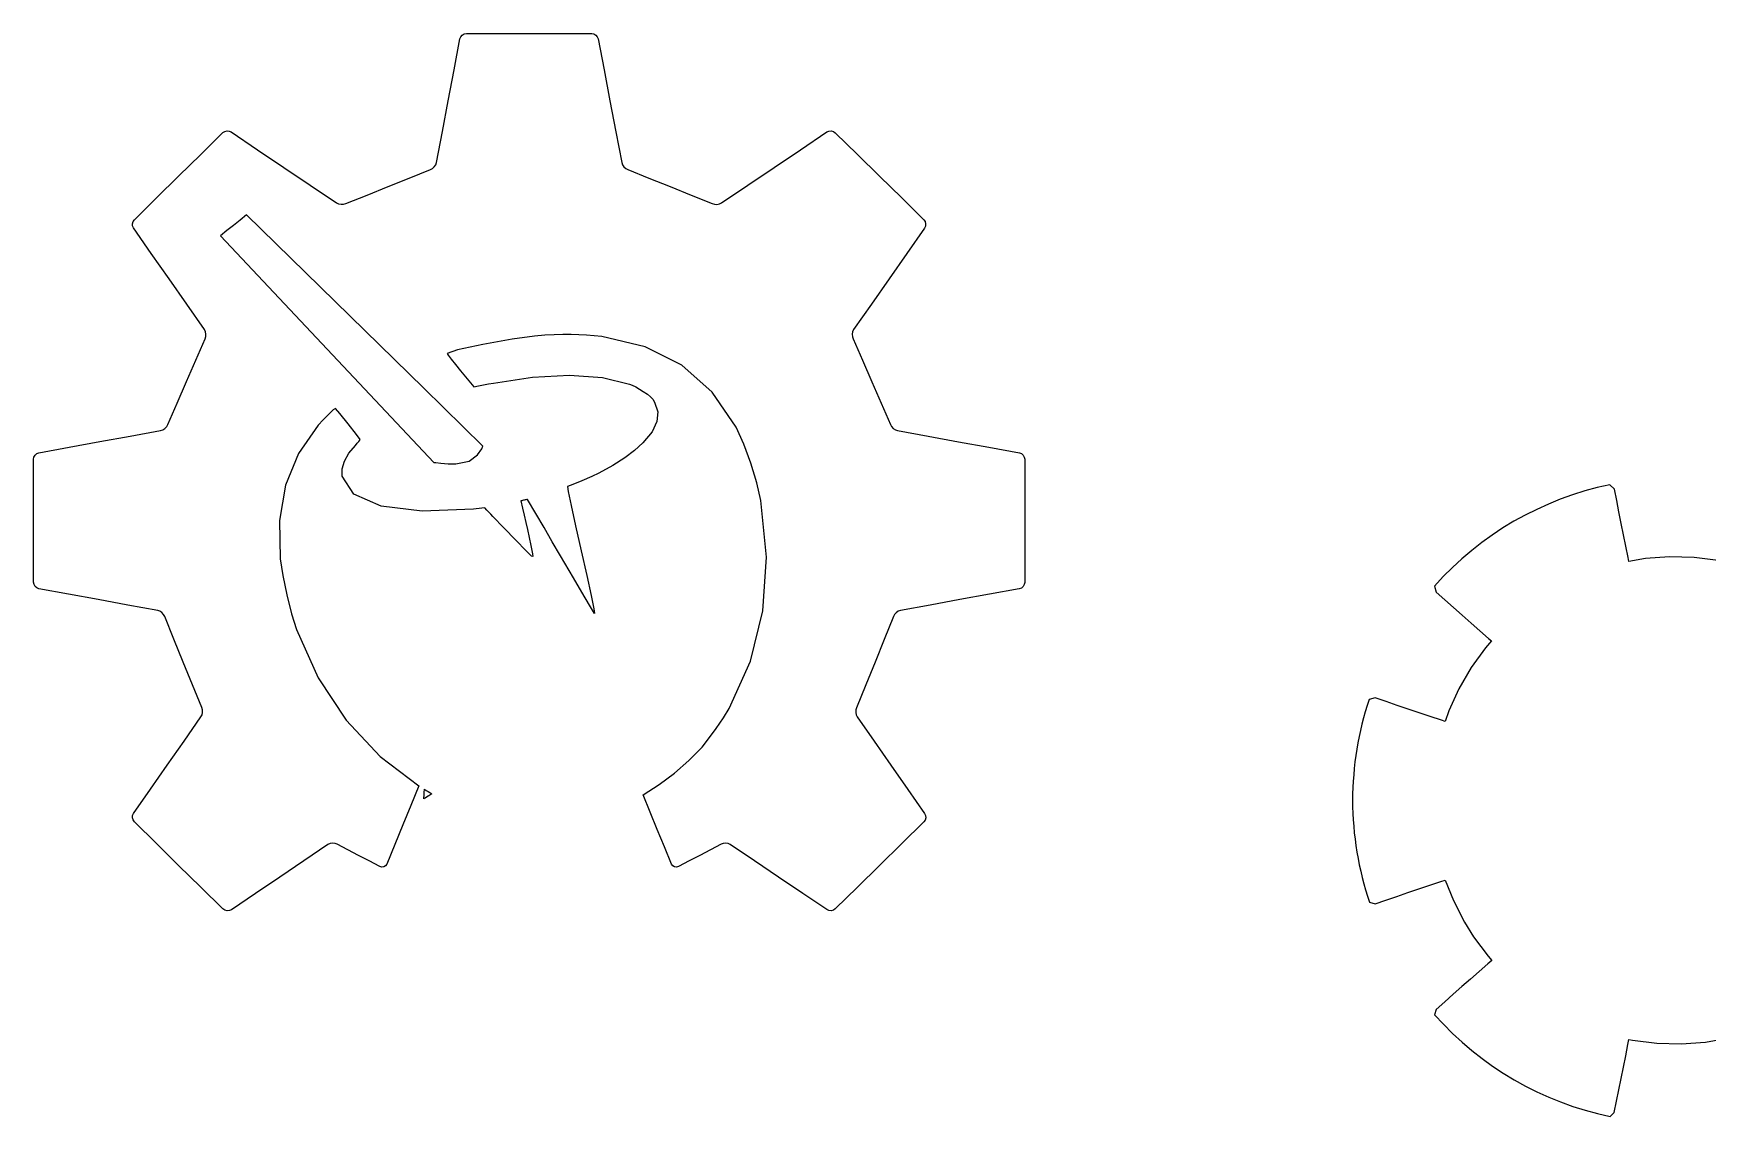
# Model space of a CAD drawing. Extents: x 3 to 110, y 3 to 131.
# Drawn here: x 49.73 to 73.59, y 24.18 to 39.61 of the extents above; entities that cross this region are included whole.
import ezdxf

# ---------------------------------------------------------------- set-up
doc = ezdxf.new("R2010")
doc.units = 0
doc.layers.add('Layer_1', color=7, linetype='CONTINUOUS')

msp = doc.modelspace()

# ---------------------------------------------------------------- linework, layer by layer
at = {"layer": 'Layer_1', "color": 1}
for p, q in [((55.842006, 39.589404), (55.870006, 39.605852)), ((55.870006, 39.605852), (55.901713, 39.611889)), ((55.901713, 39.611889), (56.348052, 39.611889)), ((56.348052, 39.611889), (56.79439, 39.611889)), ((56.79439, 39.611889), (57.240728, 39.611889)), ((57.240728, 39.611889), (57.687067, 39.611889)), ((57.687067, 39.611889), (57.687186, 39.611889)), ((57.687414, 39.611866), (57.687148, 39.611642)), ((57.687148, 39.611642), (57.718237, 39.605557)), ((57.687186, 39.611889), (57.687304, 39.611889)), ((57.687304, 39.611889), (57.687423, 39.611889)), ((57.687457, 39.611875), (57.687414, 39.611866)), ((57.687423, 39.611889), (57.687542, 39.611889)), ((57.687499, 39.61188), (57.687457, 39.611875)), ((57.687542, 39.611889), (57.687499, 39.61188)), ((57.718237, 39.605557), (57.745571, 39.589109)), ((55.725492, 39.094535), (55.80892, 39.535449)), ((55.80892, 39.535449), (55.820662, 39.565065)), ((55.820662, 39.565065), (55.842006, 39.589404)), ((57.745571, 39.589109), (57.766345, 39.56477)), ((57.766345, 39.56477), (57.777754, 39.535155)), ((57.777754, 39.535155), (57.861724, 39.09424)), ((55.642064, 38.653625), (55.725492, 39.094535)), ((57.861724, 39.09424), (57.945694, 38.65333)), ((55.558636, 38.212711), (55.642064, 38.653625)), ((57.945694, 38.65333), (58.029664, 38.212416)), ((52.115633, 37.888772), (52.431205, 38.198939)), ((52.431205, 38.198939), (52.457874, 38.216481)), ((52.457874, 38.216481), (52.489106, 38.223896)), ((52.489106, 38.223896), (52.521146, 38.221044)), ((52.521146, 38.221044), (52.550191, 38.208399)), ((52.550191, 38.208399), (52.924886, 37.955781)), ((55.475207, 37.771796), (55.558636, 38.212711)), ((58.029664, 38.212416), (58.113634, 37.771502)), ((60.661759, 37.955486), (61.036459, 38.208104)), ((61.036459, 38.208104), (61.066027, 38.220749)), ((61.066027, 38.220749), (61.098495, 38.223126)), ((61.098495, 38.223126), (61.13006, 38.215663)), ((61.13006, 38.215663), (61.156919, 38.198122)), ((61.156919, 38.198122), (61.472491, 37.887954)), ((52.924886, 37.955781), (53.299581, 37.703162)), ((60.28706, 37.702862), (60.661759, 37.955486)), ((51.80006, 37.578604), (52.115633, 37.888772)), ((53.299581, 37.703162), (53.67428, 37.450539)), ((55.416689, 37.687418), (55.443357, 37.711234)), ((55.443357, 37.711234), (55.463846, 37.740469)), ((55.463846, 37.740469), (55.475207, 37.771796)), ((58.113634, 37.771502), (58.124996, 37.740175)), ((58.124996, 37.740175), (58.145247, 37.710939)), ((58.145247, 37.710939), (58.171678, 37.687123)), ((59.912365, 37.450244), (60.28706, 37.702862)), ((61.472491, 37.887954), (61.788064, 37.577787)), ((51.484488, 37.268432), (51.80006, 37.578604)), ((54.785335, 37.430335), (55.086037, 37.551342)), ((55.086037, 37.551342), (55.38674, 37.672348)), ((55.38674, 37.672348), (55.416689, 37.687418)), ((58.171678, 37.687123), (58.201436, 37.672053)), ((58.201436, 37.672053), (58.501777, 37.551047)), ((58.501777, 37.551047), (58.802119, 37.430036)), ((61.788064, 37.577787), (62.103641, 37.267614)), ((51.168915, 36.958265), (51.484488, 37.268432)), ((53.67428, 37.450539), (54.048975, 37.19792)), ((54.183934, 37.188317), (54.484637, 37.309324)), ((54.484637, 37.309324), (54.785335, 37.430335)), ((58.802119, 37.430036), (59.10246, 37.309029)), ((59.10246, 37.309029), (59.402802, 37.188018)), ((59.537666, 37.19762), (59.912365, 37.450244)), ((62.103641, 37.267614), (62.419213, 36.957447)), ((52.767827, 37.027375), (52.674606, 36.952437)), ((52.767865, 37.02757), (52.767827, 37.027375)), ((53.609758, 36.203822), (52.767865, 37.027579)), ((52.767865, 37.027579), (52.767865, 37.027574)), ((52.767865, 37.027574), (52.767865, 37.027574)), ((52.767865, 37.027574), (52.767865, 37.02757)), ((54.048975, 37.19792), (54.079399, 37.183801)), ((54.079399, 37.183801), (54.1151, 37.177146)), ((54.1151, 37.177146), (54.151466, 37.178572)), ((54.151466, 37.178572), (54.183934, 37.188317)), ((59.402802, 37.188018), (59.435127, 37.17832)), ((59.435127, 37.17832), (59.471303, 37.176894)), ((59.471303, 37.176894), (59.506956, 37.183502)), ((59.506956, 37.183502), (59.537666, 37.19762)), ((51.142532, 36.900982), (51.150899, 36.932214)), ((51.144434, 36.868847), (51.142532, 36.900982)), ((51.157269, 36.840039), (51.144434, 36.868847)), ((51.150899, 36.932214), (51.168915, 36.958265)), ((51.410272, 36.478061), (51.157269, 36.840039)), ((52.488165, 36.802565), (52.394944, 36.727627)), ((52.581386, 36.877503), (52.488165, 36.802565)), ((52.674606, 36.952437), (52.581386, 36.877503)), ((62.429481, 36.839221), (62.176839, 36.477248)), ((62.419213, 36.957447), (62.437182, 36.931397)), ((62.442602, 36.868029), (62.429481, 36.839221)), ((62.437182, 36.931397), (62.444978, 36.900164)), ((62.444978, 36.900164), (62.442602, 36.868029)), ((52.394944, 36.727627), (53.1554, 35.920737)), ((51.663271, 36.116082), (51.410272, 36.478061)), ((62.176839, 36.477248), (61.924201, 36.115269)), ((51.916275, 35.754104), (51.663271, 36.116082)), ((54.45165, 35.380065), (53.609758, 36.203822)), ((61.924201, 36.115269), (61.671559, 35.753296)), ((53.1554, 35.920737), (53.915861, 35.113851)), ((52.169279, 35.392125), (51.916275, 35.754104)), ((61.671559, 35.753296), (61.418921, 35.391317)), ((52.183588, 35.362034), (52.169279, 35.392125)), ((52.18953, 35.327094), (52.183588, 35.362034)), ((52.187153, 35.291631), (52.18953, 35.327094)), ((55.293543, 34.556303), (54.45165, 35.380065)), ((57.017678, 35.310394), (56.871481, 35.299841)), ((57.151477, 35.317335), (57.017678, 35.310394)), ((57.275317, 35.321138), (57.151477, 35.317335)), ((57.391636, 35.322088), (57.275317, 35.321138)), ((57.502883, 35.319711), (57.391636, 35.322088)), ((57.611444, 35.313912), (57.502883, 35.319711)), ((57.719644, 35.304785), (57.611444, 35.313912)), ((61.40485, 35.361226), (61.398623, 35.326286)), ((61.398623, 35.326286), (61.400524, 35.290823)), ((61.418921, 35.391317), (61.40485, 35.361226)), ((52.04397, 34.955023), (52.176552, 35.259971)), ((52.176552, 35.259971), (52.187153, 35.291631)), ((53.915861, 35.113851), (54.676317, 34.30696)), ((55.775116, 35.102237), (55.624423, 35.052979)), ((56.136144, 35.180189), (55.775116, 35.102237)), ((56.553076, 35.256249), (56.136144, 35.180189)), ((56.871481, 35.299841), (56.553076, 35.256249)), ((57.829812, 35.292235), (57.719644, 35.304785)), ((58.446149, 35.14823), (57.829812, 35.292235)), ((58.970696, 34.88463), (58.446149, 35.14823)), ((61.400524, 35.290823), (61.410935, 35.259163)), ((61.410935, 35.259163), (61.543873, 34.95421)), ((51.911388, 34.650071), (52.04397, 34.955023)), ((55.624423, 35.052979), (55.641203, 35.027594)), ((55.641203, 35.027594), (55.683131, 34.972355)), ((55.683131, 34.972355), (55.743946, 34.895354)), ((55.743946, 34.895354), (55.817358, 34.804681)), ((59.403239, 34.501621), (58.970696, 34.88463)), ((61.543873, 34.95421), (61.676816, 34.649258)), ((51.778806, 34.345123), (51.911388, 34.650071)), ((55.817358, 34.804681), (55.864325, 34.747137)), ((55.864325, 34.747137), (55.911292, 34.689589)), ((55.911292, 34.689589), (55.958259, 34.632044)), ((55.958259, 34.632044), (56.005226, 34.574496)), ((56.075049, 34.588614), (56.144877, 34.602685)), ((56.144877, 34.602685), (56.2147, 34.616804)), ((56.2147, 34.616804), (56.284527, 34.630875)), ((56.284527, 34.630875), (56.842973, 34.715934)), ((56.842973, 34.715934), (57.36926, 34.741794)), ((57.36926, 34.741794), (57.838512, 34.708518)), ((57.838512, 34.708518), (58.225856, 34.616205)), ((58.225856, 34.616205), (58.264124, 34.599662)), ((58.264124, 34.599662), (58.313425, 34.57442)), ((61.676816, 34.649258), (61.809755, 34.3443)), ((56.135436, 33.732546), (55.293543, 34.556303)), ((56.005226, 34.574496), (56.075049, 34.588614)), ((58.313425, 34.57442), (58.367361, 34.543996)), ((58.367361, 34.543996), (58.419552, 34.51186)), ((58.419552, 34.51186), (58.481061, 34.470122)), ((58.481061, 34.470122), (58.523939, 34.43504)), ((58.523939, 34.43504), (58.555076, 34.399957)), ((58.555076, 34.399957), (58.581365, 34.358219)), ((58.581365, 34.358219), (58.627856, 34.221126)), ((59.743574, 33.999397), (59.403239, 34.501621)), ((51.646225, 34.04017), (51.778806, 34.345123)), ((53.937956, 34.187061), (53.858621, 34.10812)), ((54.003482, 34.246972), (53.937956, 34.187061)), ((54.034381, 34.267936), (54.003482, 34.246972)), ((54.094597, 34.196264), (54.034381, 34.267936)), ((54.214482, 34.047386), (54.094597, 34.196264)), ((54.676317, 34.30696), (55.436778, 33.500069)), ((58.627856, 34.221126), (58.616257, 34.080216)), ((61.809755, 34.3443), (61.942698, 34.039348)), ((51.108809, 33.874659), (51.54245, 33.953937)), ((51.54245, 33.953937), (51.574823, 33.964966)), ((51.574823, 33.964966), (51.6052, 33.984789)), ((51.6052, 33.984789), (51.630157, 34.010745)), ((51.630157, 34.010745), (51.646225, 34.04017)), ((53.786288, 34.030073), (53.506079, 33.627541)), ((53.858621, 34.10812), (53.786288, 34.030073)), ((54.332275, 33.898551), (54.214482, 34.047386)), ((54.386215, 33.827017), (54.332275, 33.898551)), ((58.545859, 33.932783), (58.415944, 33.776133)), ((58.616257, 34.080216), (58.545859, 33.932783)), ((59.85349, 33.761358), (59.743574, 33.999397)), ((61.942698, 34.039348), (61.958671, 34.009922)), ((61.958671, 34.009922), (61.98339, 33.983919)), ((61.98339, 33.983919), (62.013529, 33.964049)), ((62.013529, 33.964049), (62.045712, 33.953115)), ((62.045712, 33.953115), (62.479533, 33.873837)), ((49.807886, 33.636815), (50.241527, 33.716098)), ((50.241527, 33.716098), (50.675168, 33.795376)), ((50.675168, 33.795376), (51.108809, 33.874659)), ((54.227212, 33.629052), (54.318712, 33.742163)), ((54.318712, 33.742163), (54.345666, 33.772064)), ((54.345666, 33.772064), (54.367295, 33.798019)), ((54.367295, 33.798019), (54.381461, 33.817272)), ((54.381461, 33.817272), (54.386215, 33.827017)), ((56.057983, 33.605469), (56.11837, 33.692852)), ((56.11837, 33.692852), (56.135436, 33.732546)), ((58.29826, 33.668922), (58.157587, 33.563836)), ((58.415944, 33.776133), (58.29826, 33.668922)), ((59.955705, 33.488555), (59.85349, 33.761358)), ((62.479533, 33.873837), (62.91336, 33.794554)), ((62.91336, 33.794554), (63.347182, 33.715276)), ((63.347182, 33.715276), (63.781008, 33.635993)), ((49.731018, 33.545068), (49.736912, 33.576157)), ((49.731493, 33.106416), (49.731018, 33.545068)), ((49.736912, 33.576157), (49.753503, 33.603824)), ((49.753503, 33.603824), (49.77808, 33.625026)), ((49.77808, 33.625026), (49.807886, 33.636815)), ((53.506079, 33.627541), (53.322751, 33.174233)), ((54.130193, 33.304039), (54.132094, 33.40835)), ((54.132094, 33.40835), (54.164753, 33.517235)), ((54.164753, 33.517235), (54.227212, 33.629052)), ((55.436778, 33.500069), (55.464683, 33.496741)), ((55.464683, 33.496741), (55.537396, 33.488993)), ((55.537396, 33.488993), (55.638522, 33.481339)), ((55.638522, 33.481339), (55.751642, 33.478012)), ((55.751642, 33.478012), (55.940371, 33.517991)), ((55.940371, 33.517991), (56.057983, 33.605469)), ((57.988673, 33.457281), (57.786258, 33.345658)), ((58.157587, 33.563836), (57.988673, 33.457281)), ((60.040355, 33.210034), (59.955705, 33.488555)), ((63.781008, 33.635993), (63.810719, 33.624394)), ((63.810719, 33.624394), (63.834916, 33.603144)), ((63.834916, 33.603144), (63.851221, 33.575383)), ((63.851221, 33.575383), (63.857211, 33.544246)), ((63.857211, 33.544246), (63.857211, 33.105594)), ((53.322751, 33.174233), (53.236803, 32.672119)), ((54.295509, 33.048021), (54.130193, 33.304039)), ((57.415828, 33.183779), (57.340828, 33.156492)), ((57.54754, 33.238181), (57.415828, 33.183779)), ((57.687247, 33.299024), (57.54754, 33.238181)), ((57.786258, 33.345658), (57.687247, 33.299024)), ((60.09758, 32.954848), (60.040355, 33.210034)), ((49.731968, 32.667765), (49.731493, 33.106416)), ((54.687336, 32.877937), (54.295509, 33.048021)), ((56.690278, 32.95365), (56.678536, 32.951273)), ((56.678536, 32.951273), (56.701402, 32.84922)), ((56.702068, 32.956502), (56.690278, 32.95365)), ((56.713857, 32.958879), (56.702068, 32.956502)), ((56.725599, 32.961731), (56.713857, 32.958879)), ((56.737578, 32.964584), (56.725599, 32.961731)), ((56.749557, 32.966961), (56.737578, 32.964584)), ((56.761537, 32.969813), (56.749557, 32.966961)), ((56.773516, 32.97219), (56.761537, 32.969813)), ((56.890677, 32.771206), (56.773516, 32.97219)), ((57.340828, 33.156492), (57.352807, 33.08385)), ((57.352807, 33.08385), (57.39369, 32.886812)), ((60.175998, 32.148414), (60.09758, 32.954848)), ((63.857211, 33.105594), (63.857211, 32.666947)), ((55.268149, 32.803194), (54.687336, 32.877937)), ((56.00042, 32.833238), (55.268149, 32.803194)), ((56.041064, 32.837516), (56.00042, 32.833238)), ((56.081709, 32.841794), (56.041064, 32.837516)), ((56.122353, 32.846073), (56.081709, 32.841794)), ((56.162998, 32.850351), (56.122353, 32.846073)), ((56.191663, 32.820117), (56.162998, 32.850351)), ((56.220328, 32.789884), (56.191663, 32.820117)), ((56.248993, 32.75965), (56.220328, 32.789884)), ((56.277658, 32.729416), (56.248993, 32.75965)), ((56.432692, 32.568031), (56.277658, 32.729416)), ((56.701402, 32.84922), (56.724267, 32.747162)), ((56.724267, 32.747162), (56.747133, 32.645108)), ((57.007843, 32.570227), (56.890677, 32.771206)), ((57.39369, 32.886812), (57.457128, 32.595641)), ((49.732444, 32.229113), (49.731968, 32.667765)), ((53.236803, 32.672119), (53.248735, 32.123166)), ((56.606009, 32.389733), (56.432692, 32.568031)), ((56.747133, 32.645108), (56.769999, 32.54305)), ((56.769999, 32.54305), (56.820483, 32.316164)), ((57.125003, 32.369244), (57.007843, 32.570227)), ((57.457128, 32.595641), (57.536711, 32.240589)), ((63.857211, 32.666947), (63.857211, 32.228295)), ((49.732919, 31.790462), (49.732444, 32.229113)), ((56.753356, 32.239747), (56.606009, 32.389733)), ((56.830466, 32.163326), (56.753356, 32.239747)), ((56.820483, 32.316164), (56.844252, 32.197363)), ((57.242169, 32.16826), (57.125003, 32.369244)), ((57.536711, 32.240589), (57.615975, 31.887276)), ((63.857211, 32.228295), (63.857211, 31.789644)), ((53.248735, 32.123166), (53.284055, 31.889059)), ((56.846153, 32.156481), (56.830466, 32.163326)), ((56.844252, 32.197363), (56.846153, 32.156481)), ((57.425464, 31.854718), (57.242169, 32.16826)), ((60.126474, 31.385262), (60.175998, 32.148414)), ((49.738909, 31.759229), (49.732919, 31.790462)), ((49.755214, 31.731468), (49.738909, 31.759229)), ((49.779411, 31.710266), (49.755214, 31.731468)), ((53.284055, 31.889059), (53.340958, 31.613632)), ((57.57813, 31.595083), (57.425464, 31.854718)), ((57.615975, 31.887276), (57.678391, 31.600706)), ((63.834155, 31.730555), (63.809436, 31.709306)), ((63.850983, 31.758412), (63.834155, 31.730555)), ((63.857211, 31.789644), (63.850983, 31.758412)), ((49.809122, 31.698667), (49.779411, 31.710266)), ((50.232062, 31.621475), (49.809122, 31.698667)), ((50.655003, 31.544284), (50.232062, 31.621475)), ((51.077943, 31.467088), (50.655003, 31.544284)), ((53.340958, 31.613632), (53.409231, 31.341228)), ((57.684143, 31.416356), (57.57813, 31.595083)), ((57.678391, 31.600706), (57.717657, 31.410324)), ((62.933701, 31.543462), (62.510761, 31.466266)), ((63.356642, 31.620653), (62.933701, 31.543462)), ((63.779582, 31.697849), (63.356642, 31.620653)), ((63.809436, 31.709306), (63.779582, 31.697849)), ((51.500884, 31.389897), (51.077943, 31.467088)), ((51.532686, 31.378868), (51.500884, 31.389897)), ((51.561922, 31.358807), (51.532686, 31.378868)), ((51.58569, 31.332567), (51.561922, 31.358807)), ((51.600997, 31.302998), (51.58569, 31.332567)), ((51.732847, 30.978403), (51.600997, 31.302998)), ((53.409231, 31.341228), (53.478688, 31.116162)), ((57.727497, 31.345549), (57.684143, 31.416356)), ((57.717657, 31.410324), (57.727497, 31.345549)), ((59.949149, 30.666772), (60.126474, 31.385262)), ((61.987706, 31.302171), (61.855676, 30.977576)), ((62.002728, 31.331692), (61.987706, 31.302171)), ((62.026545, 31.357885), (62.002728, 31.331692)), ((62.05597, 31.377946), (62.026545, 31.357885)), ((62.08782, 31.38907), (62.05597, 31.377946)), ((62.510761, 31.466266), (62.08782, 31.38907)), ((53.478688, 31.116162), (53.78713, 30.431105)), ((51.864702, 30.653808), (51.732847, 30.978403)), ((61.855676, 30.977576), (61.723646, 30.652976)), ((51.996552, 30.329209), (51.864702, 30.653808)), ((59.644168, 29.994326), (59.949149, 30.666772)), ((61.723646, 30.652976), (61.591615, 30.328381)), ((52.128406, 30.004614), (51.996552, 30.329209)), ((53.78713, 30.431105), (54.188074, 29.82467)), ((61.591615, 30.328381), (61.459585, 30.003782)), ((51.878022, 29.528883), (52.118328, 29.873125)), ((52.118328, 29.873125), (52.132922, 29.902788)), ((52.138294, 29.972763), (52.128406, 30.004614)), ((52.132922, 29.902788), (52.13972, 29.937396)), ((52.13972, 29.937396), (52.138294, 29.972763)), ((54.188074, 29.82467), (54.670513, 29.307277)), ((59.458354, 29.70768), (59.562385, 29.861516)), ((59.562385, 29.861516), (59.644168, 29.994326)), ((61.449839, 29.972027), (61.448889, 29.936849)), ((61.448889, 29.936849), (61.455972, 29.902242)), ((61.459585, 30.003782), (61.449839, 29.972027)), ((61.455972, 29.902242), (61.470708, 29.872341)), ((61.470708, 29.872341), (61.710829, 29.528094)), ((59.350744, 29.559468), (59.458354, 29.70768)), ((51.637715, 29.184636), (51.878022, 29.528883)), ((59.072792, 29.249277), (59.258236, 29.443534)), ((59.258236, 29.443534), (59.350744, 29.559468)), ((61.710829, 29.528094), (61.950951, 29.183851)), ((51.397414, 28.840393), (51.637715, 29.184636)), ((54.670513, 29.307277), (55.223421, 28.889343)), ((58.868063, 29.070161), (59.072792, 29.249277)), ((61.950951, 29.183851), (62.191076, 28.839604)), ((55.223421, 28.889343), (55.108979, 28.610816)), ((58.418164, 28.763397), (58.648402, 28.907692)), ((58.648402, 28.907692), (58.868063, 29.070161)), ((51.157107, 28.496146), (51.397414, 28.840393)), ((55.295021, 28.719097), (55.296448, 28.750614)), ((55.295326, 28.706119), (55.295021, 28.719097)), ((55.300888, 28.708021), (55.295326, 28.706119)), ((55.296448, 28.750614), (55.298824, 28.793778)), ((55.298824, 28.793778), (55.301677, 28.841743)), ((55.31396, 28.715151), (55.300888, 28.708021)), ((55.301125, 28.841981), (55.327556, 28.825866)), ((55.301396, 28.841781), (55.301125, 28.841981)), ((55.301491, 28.841767), (55.301396, 28.841781)), ((55.301582, 28.841758), (55.301491, 28.841767)), ((55.301677, 28.841743), (55.301582, 28.841758)), ((55.332405, 28.72656), (55.31396, 28.715151)), ((55.327556, 28.825866), (55.353797, 28.809466)), ((55.354082, 28.741059), (55.332405, 28.72656)), ((55.353797, 28.809466), (55.38018, 28.793303)), ((55.36397, 28.747952), (55.354082, 28.741059)), ((55.377851, 28.75765), (55.36397, 28.747952)), ((55.393063, 28.768251), (55.377851, 28.75765)), ((55.38018, 28.793303), (55.406991, 28.777901)), ((55.406991, 28.777901), (55.393063, 28.768251)), ((58.519542, 28.516336), (58.418164, 28.763397)), ((62.191076, 28.839604), (62.431197, 28.495357)), ((51.142418, 28.435013), (51.14432, 28.467101)), ((51.150785, 28.403971), (51.142418, 28.435013)), ((51.14432, 28.467101), (51.157107, 28.496146)), ((51.168754, 28.377921), (51.150785, 28.403971)), ((55.108979, 28.610816), (54.994537, 28.33229)), ((58.620921, 28.269279), (58.519542, 28.516336)), ((62.438376, 28.403182), (62.420454, 28.377132)), ((62.431197, 28.495357), (62.444128, 28.466312)), ((62.446504, 28.434224), (62.438376, 28.403182)), ((62.444128, 28.466312), (62.446504, 28.434224)), ((51.484326, 28.067582), (51.168754, 28.377921)), ((54.994537, 28.33229), (54.880096, 28.053758)), ((58.722304, 28.022217), (58.620921, 28.269279)), ((62.420454, 28.377132), (62.104701, 28.066788)), ((51.799894, 27.757239), (51.484326, 28.067582)), ((53.927674, 28.053659), (53.583807, 27.821557)), ((53.95786, 28.06773), (53.927674, 28.053659)), ((53.992895, 28.073482), (53.95786, 28.06773)), ((54.028358, 28.070629), (53.992895, 28.073482)), ((54.059733, 28.059078), (54.028358, 28.070629)), ((54.211173, 27.979277), (54.059733, 28.059078)), ((54.362613, 27.899471), (54.211173, 27.979277)), ((54.880096, 28.053758), (54.765654, 27.775232)), ((58.823682, 27.775156), (58.722304, 28.022217)), ((59.378163, 27.978911), (59.226723, 27.89911)), ((59.529603, 28.058712), (59.378163, 27.978911)), ((59.560978, 28.070406), (59.529603, 28.058712)), ((59.596393, 28.073258), (59.560978, 28.070406)), ((59.631428, 28.067649), (59.596393, 28.073258)), ((59.661615, 28.05391), (59.631428, 28.067649)), ((60.005481, 27.821809), (59.661615, 28.05391)), ((62.104701, 28.066788), (61.788948, 27.75645)), ((52.115466, 27.4469), (51.799894, 27.757239)), ((53.583807, 27.821557), (53.239941, 27.589451)), ((54.514053, 27.81967), (54.362613, 27.899471)), ((54.665493, 27.739864), (54.514053, 27.81967)), ((54.695061, 27.731735), (54.665493, 27.739864)), ((54.723726, 27.735538), (54.695061, 27.731735)), ((54.748303, 27.750465), (54.723726, 27.735538)), ((54.765654, 27.775232), (54.748303, 27.750465)), ((58.841033, 27.750674), (58.823682, 27.775156)), ((58.86561, 27.7357), (58.841033, 27.750674)), ((58.894275, 27.731421), (58.86561, 27.7357)), ((58.923843, 27.739503), (58.894275, 27.731421)), ((59.075283, 27.819304), (58.923843, 27.739503)), ((59.226723, 27.89911), (59.075283, 27.819304)), ((60.349348, 27.589703), (60.005481, 27.821809)), ((61.788948, 27.75645), (61.473199, 27.446106)), ((52.431039, 27.136557), (52.115466, 27.4469)), ((53.239941, 27.589451), (52.896079, 27.357349)), ((60.693215, 27.357601), (60.349348, 27.589703)), ((61.473199, 27.446106), (61.157446, 27.135763)), ((52.896079, 27.357349), (52.552212, 27.125243)), ((61.037082, 27.125495), (60.693215, 27.357601)), ((52.45766, 27.118968), (52.431039, 27.136557)), ((52.489462, 27.110982), (52.45766, 27.118968)), ((52.522358, 27.112883), (52.489462, 27.110982)), ((52.552212, 27.125243), (52.522358, 27.112883)), ((61.066602, 27.11304), (61.037082, 27.125495)), ((61.09907, 27.110663), (61.066602, 27.11304)), ((61.130635, 27.118364), (61.09907, 27.110663)), ((61.157446, 27.135763), (61.130635, 27.118364))]:
    msp.add_line(p, q, dxfattribs=at)
at = {"layer": 'Layer_1', "color": 7}
for p, q in [((72.19648, 33.18145), (72.01615, 33.14025)), ((72.26058, 33.11735), (72.19648, 33.18145)), ((71.48979, 32.97465), (71.31984, 32.90585)), ((71.66261, 33.03675), (71.48979, 32.97465)), ((71.83814, 33.09195), (71.66261, 33.03675)), ((72.01615, 33.14025), (71.83814, 33.09195)), ((72.29318, 32.95509), (72.26058, 33.11735)), ((72.32518, 32.79282), (72.29318, 32.95509)), ((70.98934, 32.74845), (70.82917, 32.66005)), ((71.15296, 32.83045), (70.98934, 32.74845)), ((71.31984, 32.90585), (71.15296, 32.83045)), ((72.35778, 32.63056), (72.32518, 32.79282)), ((70.51994, 32.46449), (70.37126, 32.35755)), ((70.67264, 32.56535), (70.51994, 32.46449)), ((70.82917, 32.66005), (70.67264, 32.56535)), ((72.39038, 32.46881), (72.35778, 32.63056)), ((72.42298, 32.30655), (72.39038, 32.46881)), ((70.22679, 32.24465), (70.08672, 32.12588)), ((70.37126, 32.35755), (70.22679, 32.24465)), ((72.45558, 32.1448), (72.42298, 32.30655)), ((69.95124, 32.00137), (69.82054, 31.87122)), ((70.08672, 32.12588), (69.95124, 32.00137)), ((72.46808, 32.0869), (72.45558, 32.1448)), ((72.70217, 32.1277), (72.46808, 32.0869)), ((73.04788, 32.153), (72.70217, 32.1277)), ((73.39515, 32.144), (73.04788, 32.153)), ((73.73879, 32.1001), (73.39515, 32.144)), ((69.82054, 31.87122), (69.69482, 31.73555)), ((69.69482, 31.73555), (69.71912, 31.64975)), ((69.71912, 31.64975), (69.84366, 31.53968)), ((69.84366, 31.53968), (69.96871, 31.43012)), ((69.96871, 31.43012), (70.09325, 31.32005)), ((70.09325, 31.32005), (70.21779, 31.20998)), ((70.21779, 31.20998), (70.34337, 31.10043)), ((70.34337, 31.10043), (70.46791, 30.99087)), ((70.42241, 30.85597), (70.21932, 30.57485)), ((70.50821, 30.95517), (70.42241, 30.85597)), ((70.46791, 30.99087), (70.50821, 30.95517)), ((70.21932, 30.57485), (70.04466, 30.27461)), ((68.7641, 30.12102), (68.7361, 30.03382)), ((68.8494, 30.14372), (68.7641, 30.12102)), ((69.00701, 30.09052), (68.8494, 30.14372)), ((69.16463, 30.03732), (69.00701, 30.09052)), ((70.04466, 30.27461), (69.90099, 29.95887)), ((68.6853, 29.85792), (68.6626, 29.76932)), ((68.7098, 29.94612), (68.6853, 29.85792)), ((68.7361, 30.03382), (68.7098, 29.94612)), ((69.32224, 29.98412), (69.16463, 30.03732)), ((69.47985, 29.93092), (69.32224, 29.98412)), ((69.63746, 29.87772), (69.47985, 29.93092)), ((69.79559, 29.82452), (69.63746, 29.87772)), ((69.84879, 29.80642), (69.79559, 29.82452)), ((69.90099, 29.95887), (69.84879, 29.80642)), ((68.6224, 29.59092), (68.605, 29.50122)), ((68.6416, 29.68032), (68.6224, 29.59092)), ((68.6626, 29.76932), (68.6416, 29.68032)), ((68.5894, 29.41122), (68.5756, 29.32092)), ((68.605, 29.50122), (68.5894, 29.41122)), ((68.5534, 29.13952), (68.5454, 29.04852)), ((68.5636, 29.23032), (68.5534, 29.13952)), ((68.5756, 29.32092), (68.5636, 29.23032)), ((68.5384, 28.95732), (68.5334, 28.86592)), ((68.5454, 29.04852), (68.5384, 28.95732)), ((68.5304, 28.77442), (68.5294, 28.68282)), ((68.5294, 28.68282), (68.5304, 28.59022)), ((68.5334, 28.86592), (68.5304, 28.77442)), ((68.5304, 28.59022), (68.5334, 28.49772)), ((68.5334, 28.49772), (68.5384, 28.40542)), ((68.5384, 28.40542), (68.5454, 28.31322)), ((68.5454, 28.31322), (68.5544, 28.22122)), ((68.5544, 28.22122), (68.565, 28.12942)), ((68.565, 28.12942), (68.5774, 28.03792)), ((68.5774, 28.03792), (68.5916, 27.94672)), ((68.5916, 27.94672), (68.6077, 27.85582)), ((68.6077, 27.85582), (68.6256, 27.76522)), ((68.6256, 27.76522), (68.6453, 27.67502)), ((68.6453, 27.67502), (68.6668, 27.58512)), ((68.6668, 27.58512), (68.6901, 27.49572)), ((68.6901, 27.49572), (68.7152, 27.40672)), ((69.47468, 27.42082), (69.63126, 27.47352)), ((69.63126, 27.47352), (69.78732, 27.52672)), ((69.78732, 27.52672), (69.85042, 27.54792)), ((69.85042, 27.54792), (69.96566, 27.25544)), ((68.7152, 27.40672), (68.7421, 27.31822)), ((68.7421, 27.31822), (68.7708, 27.23022)), ((68.7708, 27.23022), (68.8494, 27.20952)), ((68.8494, 27.20952), (69.00546, 27.26272)), ((69.00546, 27.26272), (69.16204, 27.31542)), ((69.16204, 27.31542), (69.31862, 27.36812)), ((69.31862, 27.36812), (69.47468, 27.42082)), ((69.96566, 27.25544), (70.12328, 26.94693)), ((70.12328, 26.94693), (70.2535, 26.73867)), ((70.2535, 26.73867), (70.46227, 26.46117)), ((70.33567, 26.24565), (70.21216, 26.13713)), ((70.45917, 26.35417), (70.33567, 26.24565)), ((70.51547, 26.40327), (70.45917, 26.35417)), ((70.46227, 26.46117), (70.51547, 26.40327)), ((70.08865, 26.02861), (69.96515, 25.92009)), ((70.21216, 26.13713), (70.08865, 26.02861)), ((69.84216, 25.81157), (69.71865, 25.70305)), ((69.96515, 25.92009), (69.84216, 25.81157)), ((69.71865, 25.70305), (69.69795, 25.62765)), ((69.69795, 25.62765), (69.82373, 25.49158)), ((69.82373, 25.49158), (69.9545, 25.36106)), ((69.9545, 25.36106), (70.09007, 25.23619)), ((70.09007, 25.23619), (70.23026, 25.11708)), ((70.23026, 25.11708), (70.37487, 25.00385)), ((72.42131, 25.04222), (72.45331, 25.20293)), ((72.45331, 25.20293), (72.46831, 25.27633)), ((72.46831, 25.27633), (72.52051, 25.26553)), ((72.52051, 25.26553), (72.86519, 25.22163)), ((72.86519, 25.22163), (73.21142, 25.21263)), ((73.21142, 25.21263), (73.55817, 25.23743)), ((73.55817, 25.23743), (73.79122, 25.27773)), ((70.37487, 25.00385), (70.52371, 24.8966)), ((70.52371, 24.8966), (70.67659, 24.79545)), ((72.35671, 24.71976), (72.38931, 24.88099)), ((72.38931, 24.88099), (72.42131, 25.04222)), ((70.67659, 24.79545), (70.83332, 24.70055)), ((70.83332, 24.70055), (70.9937, 24.61195)), ((70.9937, 24.61195), (71.15755, 24.52975)), ((72.32411, 24.55853), (72.35671, 24.71976)), ((71.15755, 24.52975), (71.32467, 24.45405)), ((71.32467, 24.45405), (71.49487, 24.38505)), ((71.49487, 24.38505), (71.66797, 24.32275)), ((72.25951, 24.23555), (72.29211, 24.39678)), ((72.29211, 24.39678), (72.32411, 24.55853)), ((71.66797, 24.32275), (71.84377, 24.26735)), ((71.84377, 24.26735), (72.02208, 24.21895)), ((72.02208, 24.21895), (72.20271, 24.17765)), ((72.20271, 24.17765), (72.25951, 24.23555))]:
    msp.add_line(p, q, dxfattribs=at)

doc.saveas('drawing.dxf')
